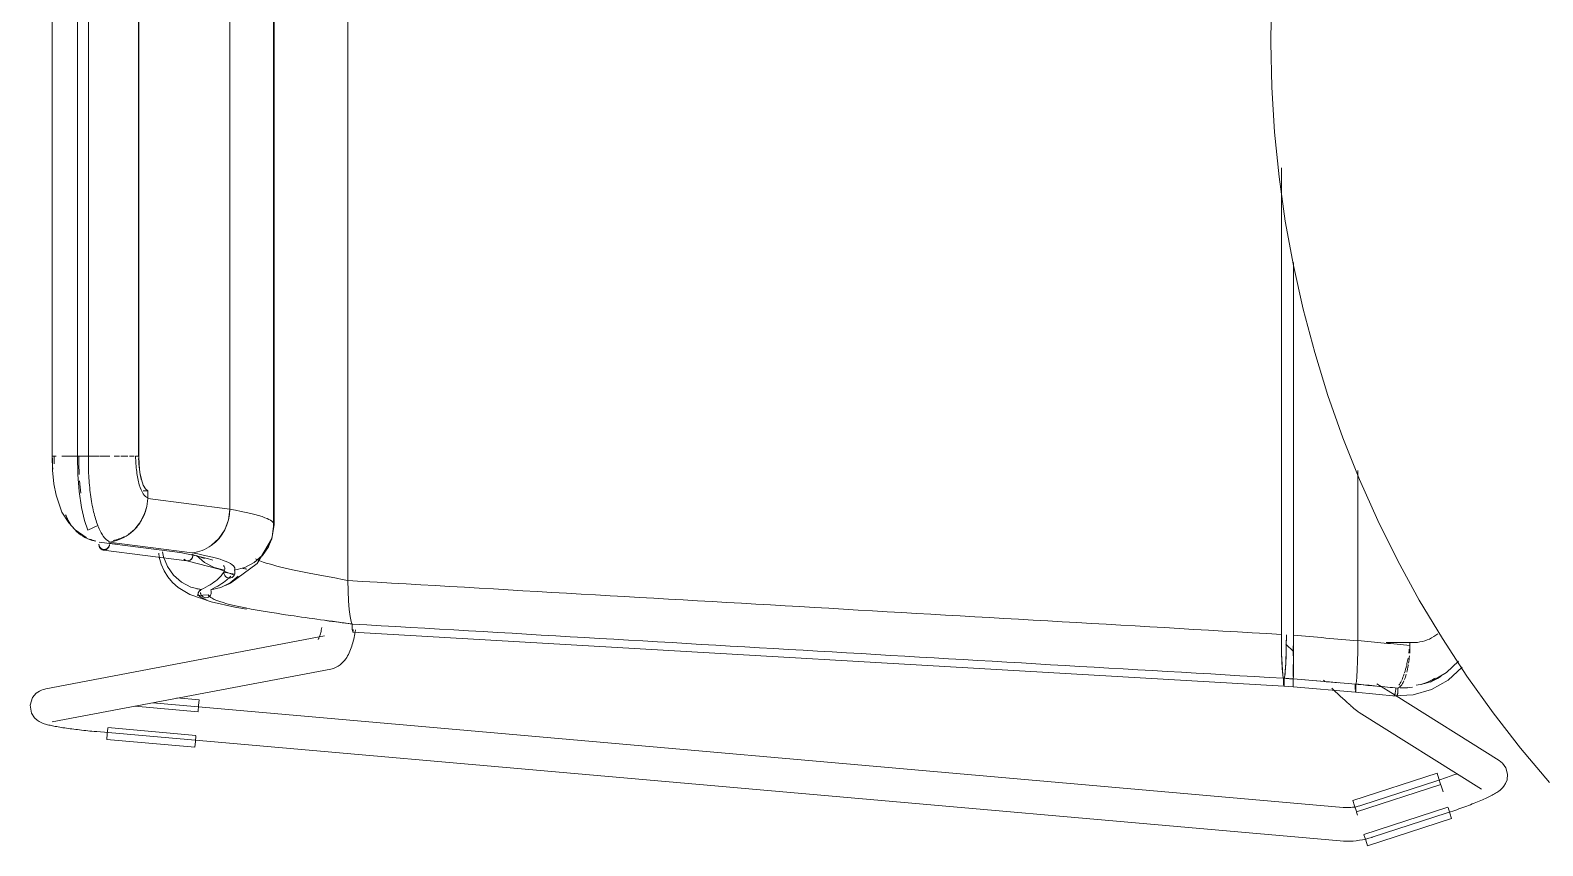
# Model space of a CAD drawing. Header units: millimetres. Extents: x 155927 to 317870, y -36033 to 97293.
# Drawn here: x 226611 to 227150, y 30821 to 31112 of the extents above; entities that cross this region are included whole.
import ezdxf

# ---------------------------------------------------------------- set-up
doc = ezdxf.new("R2010")
doc.units = ezdxf.units.MM
doc.header["$MEASUREMENT"] = 0
doc.layers.add('I-FURN', color=8, linetype='CONTINUOUS', lineweight=9)

msp = doc.modelspace()

# ---------------------------------------------------------------- linework, layer by layer
at = {"layer": 'I-FURN'}
for p, q in [((226724.14, 31299.29), (226724.14, 30915.89)), ((226724.14, 30915.89), (226724.14, 31299.29)), ((226697.63, 31279.98), (226697.63, 30935.2)), ((226697.63, 30935.2), (226697.63, 31279.98)), ((226682.04, 31273.95), (226682.04, 30941.24)), ((226682.04, 30941.24), (226682.04, 31273.95)), ((226618.67, 31255.02), (226618.67, 30960.17)), ((226627.71, 31255.02), (226627.71, 30960.17)), ((226631.67, 30960.17), (226631.67, 31255.02)), ((226649.51, 31255.02), (226649.51, 30960.17)), ((226649.57, 30960.17), (226649.57, 31255.02)), ((226697.79, 30935.74), (226697.79, 31240.54)), ((227053.27, 31116.23), (227053.17, 31107.59)), ((227053.17, 31107.59), (227053.49, 31091.6)), ((227053.49, 31091.6), (227054.45, 31075.63)), ((227054.45, 31075.63), (227056.05, 31059.71)), ((227056.87, 31062.91), (227056.87, 30896.64)), ((227056.87, 30896.64), (227056.87, 31062.91)), ((227056.05, 31059.71), (227058.28, 31043.87)), ((227058.28, 31043.87), (227061.15, 31028.13)), ((227061.19, 31029.21), (227061.19, 30896.38)), ((227061.19, 30896.38), (227061.19, 31029.21)), ((227061.15, 31028.13), (227064.64, 31012.51)), ((227064.64, 31012.51), (227068.75, 30997.05)), ((227068.75, 30997.05), (227073.48, 30981.77)), ((227073.48, 30981.77), (227078.81, 30966.68)), ((227078.81, 30966.68), (227084.75, 30951.83)), ((226618.67, 30960.17), (226618.84, 30960.17)), ((226618.67, 30960.17), (226618.78, 30955.14)), ((226620.16, 30960.17), (226618.69, 30960.17)), ((226624.77, 30960.17), (226622.19, 30960.17)), ((226624.92, 30960.17), (226627.95, 30960.17)), ((226627.95, 30960.17), (226624.94, 30960.17)), ((226631.56, 30960.17), (226627.71, 30960.17)), ((226627.71, 30960.17), (226627.8, 30953.63)), ((226627.71, 30960.17), (226627.78, 30960.17)), ((226627.78, 30960.17), (226627.97, 30960.17)), ((226627.97, 30960.17), (226628.28, 30960.17)), ((226628.28, 30960.17), (226628.67, 30960.17)), ((226628.67, 30960.17), (226629.12, 30960.17)), ((226629.12, 30960.17), (226629.61, 30960.17)), ((226629.61, 30960.17), (226630.11, 30960.17)), ((226630.11, 30960.17), (226630.59, 30960.17)), ((226630.59, 30960.17), (226631, 30960.17)), ((226631, 30960.17), (226631.33, 30960.17)), ((226631.33, 30960.17), (226631.56, 30960.17)), ((226631.64, 30960.17), (226635.45, 30960.17)), ((226635.45, 30960.17), (226631.64, 30960.17)), ((226639.2, 30960.17), (226635.65, 30960.17)), ((226642.67, 30960.17), (226640.83, 30960.17)), ((226645.66, 30960.17), (226643.19, 30960.17)), ((226647.98, 30960.17), (226646.24, 30960.17)), ((226649.68, 30957.13), (226649.57, 30960.17)), ((226618.78, 30955.14), (226619.29, 30950.31)), ((226627.8, 30953.63), (226628.29, 30947.5)), ((226650, 30954.28), (226649.68, 30957.13)), ((226650.51, 30951.79), (226650, 30954.28)), ((227084.15, 30894.43), (227084.15, 30954.99)), ((227084.15, 30954.99), (227084.15, 30894.43)), ((226619.29, 30950.31), (226620.08, 30946.28)), ((226651.18, 30949.8), (226650.51, 30951.79)), ((226651.16, 30947.81), (226652.83, 30947.81)), ((226651.97, 30948.45), (226651.18, 30949.8)), ((226652.83, 30947.81), (226651.97, 30948.45)), ((226652.76, 30945.1), (226652.83, 30947.81)), ((227084.75, 30951.83), (227091.27, 30937.22)), ((226620.08, 30946.28), (226622.2, 30940.23)), ((226628.29, 30947.5), (226629.13, 30941.88)), ((226682.04, 30941.24), (226652.76, 30945.1)), ((226622.2, 30940.23), (226624.6, 30936.35)), ((226629.13, 30941.88), (226630.23, 30937.19)), ((226630.23, 30937.19), (226631.39, 30933.74)), ((226680.24, 30933.92), (226681.56, 30937.47)), ((226681.56, 30937.47), (226682.04, 30941.24)), ((227091.27, 30937.22), (227098.38, 30922.88)), ((226624.6, 30936.35), (226626.89, 30933.87)), ((226626.89, 30933.87), (226630.79, 30931.2)), ((226631.39, 30933.74), (226634.93, 30935.5)), ((226678.16, 30930.81), (226680.24, 30933.92)), ((226697.79, 30935.74), (226696.99, 30930.7)), ((226697.63, 30935.2), (226697.16, 30931.41)), ((226697.16, 30931.41), (226697.63, 30935.2)), ((226630.79, 30931.2), (226630.98, 30931.1)), ((226635.42, 30929.55), (226665.11, 30925.71)), ((226636.98, 30926.71), (226666.75, 30922.86)), ((226638.95, 30929.1), (226641.39, 30928.78)), ((226638.96, 30929.53), (226668.66, 30925.69)), ((226675.42, 30928.32), (226678.16, 30930.81)), ((226696.92, 30930.55), (226691.81, 30921.9)), ((226695.79, 30927.84), (226693.62, 30924.71)), ((226693.63, 30924.7), (226695.8, 30927.84)), ((226696.99, 30930.7), (226695.62, 30927.53)), ((226697.16, 30931.41), (226695.79, 30927.84)), ((226695.8, 30927.84), (226697.16, 30931.41)), ((226656.75, 30925.59), (226656.9, 30924.17)), ((226656.9, 30924.17), (226657.56, 30921.67)), ((226657.56, 30921.67), (226658.59, 30919.3)), ((226658.42, 30924.32), (226658.05, 30926.06)), ((226658.05, 30926.05), (226658.42, 30924.31)), ((226658.42, 30924.31), (226659.82, 30920.8)), ((226659.82, 30920.8), (226661.99, 30917.71)), ((226670.62, 30924.46), (226664.33, 30925.83)), ((226665.69, 30923.39), (226666.08, 30923.1)), ((226666.08, 30923.1), (226666.52, 30922.91)), ((226666.52, 30922.91), (226666.99, 30922.85)), ((226666.67, 30922.87), (226678.29, 30919.91)), ((226666.99, 30922.85), (226667.45, 30922.91)), ((226667.45, 30922.91), (226667.9, 30923.1)), ((226667.9, 30923.1), (226668.28, 30923.4)), ((226668.28, 30923.4), (226668.58, 30923.78)), ((226668.58, 30923.78), (226668.77, 30924.23)), ((226668.77, 30924.23), (226668.85, 30924.72)), ((226668.85, 30924.72), (226668.81, 30925.22)), ((226670.15, 30924.7), (226673.03, 30922.2)), ((226673.06, 30923.7), (226670.62, 30924.46)), ((226673.03, 30922.2), (226676.42, 30920.44)), ((226691.81, 30921.9), (226682.27, 30914.91)), ((226690.75, 30922.2), (226687.36, 30920.45)), ((226687.36, 30920.44), (226690.75, 30922.2)), ((226693.62, 30924.71), (226690.75, 30922.2)), ((226690.75, 30922.2), (226693.63, 30924.7)), ((227098.38, 30922.88), (227106.05, 30908.84)), ((226658.59, 30919.3), (226659.97, 30917.1)), ((226659.97, 30917.1), (226661.65, 30915.12)), ((226661.99, 30917.71), (226664.82, 30915.23)), ((226676.42, 30920.44), (226680.14, 30919.55)), ((226678.29, 30919.91), (226683.61, 30917.74)), ((226679.85, 30918.87), (226683.74, 30918.04)), ((226679.94, 30918.58), (226679.98, 30919.08)), ((226679.97, 30919.08), (226679.94, 30918.58)), ((226680.02, 30918.09), (226679.94, 30918.58)), ((226679.94, 30918.58), (226680.02, 30918.09)), ((226680.14, 30919.55), (226679.97, 30919.08)), ((226679.98, 30919.08), (226680.14, 30919.55)), ((226680.22, 30917.64), (226680.02, 30918.09)), ((226680.02, 30918.09), (226680.22, 30917.64)), ((226680.54, 30917.26), (226680.22, 30917.64)), ((226680.22, 30917.64), (226680.54, 30917.26)), ((226680.94, 30916.97), (226680.54, 30917.26)), ((226680.54, 30917.26), (226680.94, 30916.96)), ((226681.4, 30916.78), (226680.94, 30916.97)), ((226680.94, 30916.96), (226681.4, 30916.77)), ((226681.89, 30916.71), (226681.4, 30916.78)), ((226681.4, 30916.77), (226681.89, 30916.71)), ((226682.38, 30916.78), (226681.89, 30916.71)), ((226681.89, 30916.71), (226682.38, 30916.77)), ((226685.03, 30917.37), (226682.19, 30914.97)), ((226682.19, 30914.96), (226685.03, 30917.37)), ((226682.84, 30916.97), (226682.38, 30916.78)), ((226682.38, 30916.77), (226682.84, 30916.96)), ((226683.24, 30917.26), (226682.84, 30916.97)), ((226682.84, 30916.96), (226683.24, 30917.26)), ((226683.56, 30917.64), (226683.24, 30917.26)), ((226683.24, 30917.26), (226683.56, 30917.64)), ((226683.76, 30918.09), (226683.56, 30917.64)), ((226683.56, 30917.64), (226683.76, 30918.09)), ((226683.64, 30919.55), (226687.36, 30920.44)), ((226683.64, 30919.55), (226683.8, 30919.08)), ((226683.81, 30919.08), (226683.64, 30919.55)), ((226683.84, 30918.58), (226683.76, 30918.09)), ((226683.76, 30918.09), (226683.84, 30918.58)), ((226683.8, 30919.08), (226683.84, 30918.58)), ((226683.84, 30918.58), (226683.81, 30919.08)), ((226724.14, 30915.89), (226724.19, 30912.12)), ((226724.2, 30912.06), (226724.14, 30915.81)), ((226661.65, 30915.12), (226663.61, 30913.39)), ((226663.61, 30913.39), (226667.73, 30910.88)), ((226664.82, 30915.23), (226668.14, 30913.49)), ((226667.73, 30910.88), (226675.35, 30908.21)), ((226668.14, 30913.49), (226671.77, 30912.59)), ((226671.77, 30912.59), (226670.23, 30912.86)), ((226670.84, 30911.68), (226670.52, 30910.52)), ((226670.52, 30910.52), (226674.37, 30910.71)), ((226671.64, 30911.13), (226671.56, 30911.62)), ((226671.56, 30911.62), (226671.63, 30911.13)), ((226671.6, 30912.12), (226671.77, 30912.59)), ((226671.77, 30912.59), (226671.6, 30912.12)), ((226671.63, 30911.13), (226671.83, 30910.67)), ((226671.83, 30910.67), (226671.64, 30911.13)), ((226672.14, 30910.29), (226671.83, 30910.67)), ((226671.83, 30910.67), (226672.14, 30910.28)), ((226672.53, 30909.99), (226672.14, 30910.29)), ((226672.14, 30910.28), (226672.53, 30909.98)), ((226674.82, 30910.25), (226674.42, 30909.96)), ((226674.42, 30909.96), (226674.82, 30910.24)), ((226675.14, 30910.63), (226674.82, 30910.25)), ((226674.82, 30910.24), (226675.14, 30910.62)), ((226675.34, 30911.08), (226675.14, 30910.63)), ((226675.14, 30910.62), (226675.34, 30911.07)), ((226678.87, 30913.33), (226675.25, 30912.54)), ((226675.25, 30912.54), (226678.87, 30913.32)), ((226675.25, 30912.54), (226675.4, 30912.07)), ((226675.41, 30912.06), (226675.25, 30912.54)), ((226675.43, 30911.57), (226675.34, 30911.08)), ((226675.34, 30911.07), (226675.44, 30911.56)), ((226675.4, 30912.07), (226675.43, 30911.57)), ((226675.44, 30911.56), (226675.41, 30912.06)), ((226682.19, 30914.97), (226678.87, 30913.33)), ((226678.87, 30913.32), (226682.19, 30914.96)), ((226682.27, 30914.91), (226680.52, 30914.02)), ((226724.19, 30912.12), (226724.35, 30908.59)), ((226724.35, 30908.59), (226724.2, 30912.06)), ((226672.99, 30909.79), (226672.53, 30909.99)), ((226672.53, 30909.98), (226672.99, 30909.79)), ((226673.47, 30909.72), (226672.99, 30909.79)), ((226672.99, 30909.79), (226673.47, 30909.71)), ((226673.96, 30909.78), (226673.47, 30909.72)), ((226673.47, 30909.71), (226673.96, 30909.77)), ((226674.42, 30909.96), (226673.96, 30909.78)), ((226673.96, 30909.77), (226674.42, 30909.96)), ((226675.35, 30908.21), (226683.87, 30906.32)), ((226683.87, 30906.32), (226687.94, 30905.58)), ((226724.35, 30908.59), (226724.59, 30905.49)), ((226724.59, 30905.48), (226724.35, 30908.54)), ((226724.59, 30905.49), (226724.9, 30902.99)), ((226724.9, 30902.99), (226724.59, 30905.45)), ((227106.05, 30908.84), (227114.27, 30895.12)), ((226724.9, 30902.99), (226725.26, 30901.25)), ((226725.27, 30901.25), (226724.9, 30902.98)), ((226725.26, 30901.25), (226725.67, 30900.34)), ((226725.66, 30900.34), (226725.27, 30901.25)), ((226725.65, 30899.87), (226725.64, 30899.37)), ((226725.64, 30899.37), (226725.65, 30899.87)), ((226725.64, 30899.37), (226725.65, 30898.88)), ((226725.65, 30898.88), (226725.64, 30899.37)), ((226725.67, 30900.34), (226725.65, 30899.87)), ((226725.65, 30899.87), (226725.66, 30900.34)), ((226715.77, 30896.07), (226616.48, 30877.26)), ((226713.54, 30894.85), (226713.56, 30894.88)), ((226713.56, 30894.88), (226713.6, 30894.95)), ((226713.6, 30894.95), (226713.65, 30895.04)), ((226713.65, 30895.04), (226713.72, 30895.19)), ((226713.72, 30895.19), (226713.81, 30895.39)), ((226713.81, 30895.39), (226713.91, 30895.62)), ((226713.91, 30895.62), (226714.01, 30895.89)), ((226714.01, 30895.89), (226714.11, 30896.19)), ((226714.11, 30896.19), (226714.22, 30896.53)), ((226714.22, 30896.53), (226714.33, 30896.89)), ((226714.33, 30896.89), (226714.44, 30897.29)), ((226714.44, 30897.29), (226714.54, 30897.71)), ((226714.54, 30897.71), (226714.65, 30898.15)), ((226714.65, 30898.15), (226714.75, 30898.62)), ((226714.75, 30898.62), (226714.84, 30899.12)), ((226725.65, 30898.88), (226725.67, 30898.43)), ((226725.67, 30898.42), (226725.65, 30898.88)), ((226725.67, 30898.43), (226725.71, 30898.04)), ((226725.71, 30898.04), (226725.67, 30898.42)), ((226725.71, 30898.04), (226725.75, 30897.74)), ((226725.75, 30897.74), (226725.71, 30898.04)), ((226725.85, 30897.48), (226725.91, 30897.54)), ((226725.91, 30897.54), (226725.85, 30897.47)), ((227057.76, 30878.19), (226725.85, 30897.47)), ((226725.87, 30893.61), (226726.04, 30894.24)), ((226725.96, 30897.72), (226726, 30898.01)), ((226726, 30898.01), (226725.96, 30897.72)), ((226726, 30898.01), (226726.04, 30898.39)), ((226726.04, 30898.39), (226726, 30898.01)), ((226726.04, 30894.24), (226726.21, 30894.88)), ((226726.21, 30894.88), (226726.36, 30895.54)), ((226726.36, 30895.54), (226726.5, 30896.21)), ((226726.5, 30896.21), (226726.64, 30896.89)), ((226726.64, 30896.89), (226726.76, 30897.58)), ((226726.76, 30897.58), (226726.88, 30898.28)), ((227056.87, 30896.64), (227056.9, 30892.86)), ((227058.63, 30892.85), (227058.66, 30896.53)), ((227061.19, 30896.38), (227061.18, 30892.59)), ((227061.18, 30892.59), (227061.19, 30896.38)), ((227084.13, 30890.67), (227084.15, 30894.43)), ((227084.15, 30894.31), (227084.13, 30890.67)), ((227114.27, 30895.12), (227123.04, 30881.74)), ((226723.34, 30887.92), (226723.7, 30888.46)), ((226723.7, 30888.46), (226724.02, 30889)), ((226724.02, 30889), (226724.31, 30889.53)), ((226724.31, 30889.53), (226724.58, 30890.08)), ((226724.58, 30890.08), (226724.83, 30890.64)), ((226724.83, 30890.64), (226725.07, 30891.21)), ((226725.07, 30891.21), (226725.29, 30891.8)), ((226725.29, 30891.8), (226725.5, 30892.39)), ((226725.5, 30892.39), (226725.69, 30892.99)), ((226725.69, 30892.99), (226725.87, 30893.61)), ((227056.9, 30892.86), (227056.97, 30889.29)), ((227056.97, 30889.29), (227057.1, 30886.16)), ((227058.43, 30886.18), (227058.55, 30889.3)), ((227058.51, 30893.15), (227061.18, 30890.58)), ((227058.55, 30889.3), (227058.63, 30892.85)), ((227061.07, 30889.03), (227061.06, 30892.59)), ((227061.06, 30892.58), (227061.07, 30889.03)), ((227061.18, 30889.02), (227061.17, 30885.89)), ((227061.17, 30885.89), (227061.18, 30889.02)), ((227061.18, 30892.59), (227061.18, 30889.02)), ((227061.18, 30889.02), (227061.18, 30892.59)), ((227084.13, 30890.58), (227084.05, 30887.14)), ((227084.05, 30887.14), (227084.13, 30890.57)), ((227094.19, 30893.73), (227103.95, 30893.73)), ((227102.7, 30893.78), (227102.7, 30892.74)), ((226618.72, 30865.47), (226718.01, 30884.28)), ((226718.01, 30884.28), (226718.99, 30884.54)), ((226718.99, 30884.54), (226719.89, 30884.91)), ((226719.89, 30884.91), (226720.68, 30885.34)), ((226720.68, 30885.34), (226721.37, 30885.83)), ((226721.37, 30885.83), (226721.96, 30886.34)), ((226721.96, 30886.34), (226722.48, 30886.86)), ((226722.48, 30886.86), (226722.94, 30887.39)), ((226722.94, 30887.39), (226723.34, 30887.92)), ((227057.1, 30886.16), (227057.26, 30883.66)), ((227057.26, 30883.66), (227057.45, 30881.91)), ((227058.07, 30881.93), (227058.26, 30883.68)), ((227058.26, 30883.68), (227058.43, 30886.18)), ((227061.09, 30883.41), (227061.07, 30885.91)), ((227061.07, 30885.9), (227061.09, 30883.4)), ((227061.1, 30881.66), (227061.09, 30883.41)), ((227061.09, 30883.4), (227061.1, 30881.65)), ((227061.16, 30883.38), (227061.14, 30881.64)), ((227061.14, 30881.64), (227061.16, 30883.38)), ((227061.17, 30885.89), (227061.16, 30883.39)), ((227061.16, 30883.38), (227061.17, 30885.89)), ((227083.79, 30881.56), (227083.94, 30884.04)), ((227083.94, 30884), (227083.79, 30881.56)), ((227083.94, 30884.04), (227084.05, 30887.14)), ((227084.05, 30887.07), (227083.94, 30884.04)), ((227115.78, 30883.02), (227120, 30887.05)), ((227116.36, 30880.33), (227121.36, 30884.94)), ((227057.45, 30881.91), (227057.66, 30881.02)), ((227057.66, 30881.02), (227057.65, 30880.55)), ((227057.65, 30880.55), (227057.65, 30880.06)), ((227057.65, 30880.06), (227057.66, 30879.57)), ((227057.66, 30879.57), (227057.67, 30879.12)), ((227057.67, 30879.12), (227057.69, 30878.73)), ((227057.69, 30878.73), (227057.71, 30878.44)), ((227057.71, 30878.44), (227057.74, 30878.25)), ((227057.74, 30878.25), (227057.76, 30878.19)), ((227057.76, 30878.19), (227057.79, 30878.26)), ((227057.76, 30878.18), (227061.12, 30877.92)), ((227057.79, 30878.26), (227057.82, 30878.45)), ((227057.82, 30878.45), (227057.84, 30878.74)), ((227057.84, 30878.74), (227057.86, 30879.12)), ((227057.86, 30881.03), (227058.07, 30881.93)), ((227057.87, 30880.56), (227057.86, 30881.03)), ((227057.86, 30879.12), (227057.87, 30879.57)), ((227057.87, 30880.06), (227057.87, 30880.56)), ((227057.87, 30879.57), (227057.87, 30880.06)), ((227061.11, 30880.29), (227061.11, 30880.76)), ((227061.11, 30880.76), (227061.11, 30880.29)), ((227061.11, 30879.79), (227061.11, 30880.29)), ((227061.11, 30880.29), (227061.11, 30879.79)), ((227061.11, 30879.3), (227061.11, 30879.79)), ((227061.11, 30879.79), (227061.11, 30879.3)), ((227061.12, 30878.85), (227061.11, 30879.3)), ((227061.11, 30879.3), (227061.12, 30878.85)), ((227061.12, 30878.47), (227061.12, 30878.85)), ((227061.12, 30878.85), (227061.12, 30878.46)), ((227061.12, 30878.17), (227061.12, 30878.47)), ((227061.12, 30878.46), (227061.12, 30878.17)), ((227061.13, 30878.17), (227061.12, 30877.98)), ((227061.12, 30877.98), (227061.12, 30878.17)), ((227061.12, 30878.17), (227061.12, 30877.98)), ((227061.12, 30877.98), (227061.13, 30878.17)), ((227061.12, 30877.98), (227061.12, 30877.92)), ((227061.12, 30877.92), (227061.12, 30877.98)), ((227061.12, 30877.98), (227061.12, 30877.91)), ((227061.12, 30877.91), (227061.12, 30877.98)), ((227083.32, 30876.09), (227061.12, 30877.91)), ((227061.14, 30881.64), (227061.13, 30880.75)), ((227061.13, 30880.75), (227061.14, 30881.64)), ((227061.13, 30880.75), (227061.13, 30880.28)), ((227061.13, 30880.28), (227061.13, 30880.75)), ((227061.13, 30880.28), (227061.13, 30879.79)), ((227061.13, 30879.78), (227061.13, 30880.28)), ((227061.13, 30879.79), (227061.13, 30879.3)), ((227061.13, 30879.29), (227061.13, 30879.78)), ((227061.13, 30879.3), (227061.13, 30878.84)), ((227061.13, 30878.84), (227061.13, 30879.29)), ((227061.13, 30878.84), (227061.13, 30878.46)), ((227061.13, 30878.46), (227061.13, 30878.84)), ((227061.13, 30878.46), (227061.13, 30878.17)), ((227061.13, 30878.17), (227061.13, 30878.46)), ((227072.37, 30879.82), (227071.86, 30880.3)), ((227083.23, 30878.92), (227083.22, 30878.45)), ((227083.22, 30878.45), (227083.23, 30878.92)), ((227083.22, 30878.45), (227083.22, 30877.95)), ((227083.22, 30877.96), (227083.22, 30878.45)), ((227083.22, 30877.46), (227083.22, 30877.96)), ((227083.22, 30877.95), (227083.22, 30877.46)), ((227083.61, 30879.82), (227083.41, 30878.94)), ((227083.41, 30878.94), (227083.42, 30878.47)), ((227083.42, 30878.93), (227083.61, 30879.83)), ((227083.42, 30878.46), (227083.42, 30878.93)), ((227083.42, 30878.47), (227083.43, 30877.97)), ((227083.43, 30877.97), (227083.42, 30878.46)), ((227083.42, 30877.47), (227083.43, 30877.97)), ((227083.43, 30877.97), (227083.42, 30877.48)), ((227083.61, 30879.83), (227083.79, 30881.56)), ((227083.79, 30881.54), (227083.61, 30879.83)), ((227097.41, 30874.97), (227090.96, 30879)), ((227109.95, 30879.65), (227115.78, 30883.02)), ((227110.35, 30876.95), (227116.36, 30880.33)), ((227123.04, 30881.74), (227132.33, 30868.71)), ((226611.72, 30874.12), (226610.89, 30871.37)), ((226611.72, 30874.12), (226613.05, 30875.7)), ((226613.05, 30875.7), (226614.13, 30876.45)), ((226614.13, 30876.45), (226614.93, 30876.82)), ((226614.93, 30876.82), (226615.55, 30877.04)), ((226615.55, 30877.04), (226616.07, 30877.17)), ((226616.07, 30877.17), (226616.48, 30877.26)), ((227078.94, 30835), (226654.59, 30872.28)), ((226671.07, 30873.33), (226663.17, 30874.02)), ((226671.07, 30873.33), (226670.89, 30871.28)), ((227075.33, 30877), (227074.85, 30877.46)), ((227075.81, 30876.55), (227075.33, 30877)), ((227076.28, 30876.11), (227075.81, 30876.55)), ((227076.74, 30875.68), (227076.28, 30876.11)), ((227077.2, 30875.26), (227076.74, 30875.68)), ((227077.64, 30874.85), (227077.2, 30875.26)), ((227078.08, 30874.44), (227077.64, 30874.85)), ((227078.5, 30874.05), (227078.08, 30874.44)), ((227078.92, 30873.67), (227078.5, 30874.05)), ((227079.32, 30873.3), (227078.92, 30873.67)), ((227079.71, 30872.95), (227079.32, 30873.3)), ((227080.09, 30872.6), (227079.71, 30872.95)), ((227080.45, 30872.27), (227080.09, 30872.6)), ((227080.8, 30871.96), (227080.45, 30872.27)), ((227083.22, 30877.46), (227083.23, 30877.01)), ((227083.24, 30877.01), (227083.22, 30877.46)), ((227083.25, 30876.63), (227083.27, 30876.34)), ((227083.27, 30876.34), (227083.25, 30876.63)), ((227083.27, 30876.34), (227083.3, 30876.15)), ((227083.3, 30876.15), (227083.27, 30876.34)), ((227083.3, 30876.15), (227083.32, 30876.08)), ((227083.32, 30876.09), (227083.3, 30876.15)), ((227083.35, 30876.16), (227083.32, 30876.09)), ((227083.32, 30876.08), (227083.35, 30876.15)), ((227097.81, 30874.66), (227083.32, 30876.08)), ((227083.35, 30876.15), (227083.37, 30876.34)), ((227083.37, 30876.34), (227083.39, 30876.64)), ((227083.39, 30876.64), (227083.37, 30876.35)), ((227083.41, 30877.03), (227083.39, 30876.64)), ((227083.39, 30876.64), (227083.41, 30877.02)), ((227083.42, 30877.48), (227083.41, 30877.03)), ((227083.41, 30877.02), (227083.42, 30877.47)), ((227096.92, 30874.79), (227103.83, 30875.07)), ((227134.55, 30851.7), (227097.78, 30874.73)), ((227103.83, 30875.07), (227110.35, 30876.95)), ((226610.89, 30871.37), (226611.37, 30868.61)), ((226611.37, 30868.61), (226612.41, 30866.96)), ((226612.41, 30866.96), (226613.32, 30866.1)), ((226648.22, 30871.07), (226670.7, 30869.1)), ((226670.89, 30871.28), (226670.71, 30869.22)), ((227081.14, 30871.66), (227080.8, 30871.96)), ((227081.46, 30871.37), (227081.14, 30871.66)), ((227081.77, 30871.1), (227081.46, 30871.37)), ((227082.06, 30870.84), (227081.77, 30871.1)), ((227082.34, 30870.6), (227082.06, 30870.84)), ((227082.61, 30870.37), (227082.34, 30870.6)), ((227082.86, 30870.15), (227082.61, 30870.37)), ((227083.1, 30869.95), (227082.86, 30870.15)), ((227083.33, 30869.76), (227083.1, 30869.95)), ((227083.56, 30869.58), (227083.33, 30869.76)), ((227083.78, 30869.41), (227083.56, 30869.58)), ((227084.01, 30869.23), (227083.78, 30869.41)), ((227084.26, 30869.05), (227084.01, 30869.23)), ((227084.59, 30868.84), (227084.26, 30869.05)), ((227084.59, 30868.84), (227128.17, 30841.53)), ((227132.33, 30868.71), (227142.14, 30856.08)), ((226613.32, 30866.1), (226614.02, 30865.62)), ((226614.02, 30865.62), (226614.59, 30865.32)), ((226614.59, 30865.32), (226615.06, 30865.1)), ((226615.06, 30865.1), (226615.49, 30864.94)), ((226615.49, 30864.94), (226615.89, 30864.79)), ((226615.89, 30864.79), (226616.29, 30864.67)), ((226616.29, 30864.67), (226616.68, 30864.55)), ((226616.68, 30864.55), (226617.09, 30864.45)), ((226617.09, 30864.45), (226617.5, 30864.34)), ((226617.5, 30864.34), (226617.93, 30864.24)), ((226617.93, 30864.24), (226618.37, 30864.14)), ((226618.37, 30864.14), (226618.83, 30864.05)), ((226618.83, 30864.05), (226619.31, 30863.95)), ((226619.31, 30863.95), (226619.8, 30863.86)), ((226619.8, 30863.86), (226620.32, 30863.76)), ((226620.32, 30863.76), (226620.85, 30863.67)), ((226620.85, 30863.67), (226621.4, 30863.58)), ((226621.4, 30863.58), (226621.97, 30863.48)), ((226621.97, 30863.48), (226622.56, 30863.39)), ((226622.56, 30863.39), (226623.16, 30863.3)), ((226623.16, 30863.3), (226623.78, 30863.21)), ((226623.78, 30863.21), (226624.41, 30863.12)), ((226624.41, 30863.12), (226625.06, 30863.03)), ((226625.06, 30863.03), (226625.72, 30862.94)), ((226625.72, 30862.94), (226626.4, 30862.86)), ((226626.4, 30862.86), (226627.09, 30862.77)), ((226627.09, 30862.77), (226627.79, 30862.69)), ((226627.79, 30862.69), (226628.5, 30862.6)), ((226628.5, 30862.6), (226629.21, 30862.52)), ((226629.21, 30862.52), (226629.94, 30862.44)), ((226629.94, 30862.44), (226630.67, 30862.37)), ((226630.67, 30862.37), (226631.41, 30862.29)), ((226631.41, 30862.29), (226632.16, 30862.21)), ((226632.16, 30862.21), (226632.9, 30862.14)), ((226632.9, 30862.14), (226633.66, 30862.07)), ((226633.66, 30862.07), (226634.41, 30862)), ((226634.41, 30862), (226634.57, 30861.99)), ((226634.57, 30861.99), (227077.89, 30823.04)), ((226638.35, 30861.22), (226638.53, 30863.28)), ((226669.95, 30860.65), (226638.54, 30863.41)), ((226638.17, 30859.18), (226638.35, 30861.22)), ((226669.58, 30856.42), (226638.17, 30859.18)), ((226669.76, 30858.46), (226669.58, 30856.42)), ((226669.94, 30860.52), (226669.76, 30858.46)), ((227135.67, 30850.81), (227134.55, 30851.7)), ((227135.67, 30850.81), (227136.89, 30849.07)), ((227142.14, 30856.08), (227152.45, 30843.84)), ((227112.36, 30847.17), (227082.35, 30837.48)), ((227112.36, 30847.17), (227112.99, 30845.22)), ((227115.39, 30845.48), (227114.71, 30845.25)), ((227116.06, 30845.72), (227115.39, 30845.48)), ((227116.73, 30845.95), (227116.06, 30845.72)), ((227117.38, 30846.19), (227116.73, 30845.95)), ((227118.03, 30846.43), (227117.38, 30846.19)), ((227118.67, 30846.66), (227118.03, 30846.43)), ((227119.29, 30846.89), (227118.67, 30846.66)), ((227136.89, 30849.07), (227137.48, 30846.85)), ((227137.48, 30846.85), (227137.31, 30844.87)), ((227083.66, 30833.44), (227113.67, 30843.13)), ((227112.31, 30844.45), (227085.5, 30835.74)), ((227112.64, 30844.56), (227112.31, 30844.45)), ((227113.33, 30844.79), (227112.64, 30844.56)), ((227112.99, 30845.22), (227113.63, 30843.25)), ((227114.02, 30845.02), (227113.33, 30844.79)), ((227114.5, 30840.55), (227113.7, 30843.03)), ((227114.71, 30845.25), (227114.02, 30845.02)), ((227133.23, 30840.03), (227132.84, 30839.79)), ((227133.63, 30840.27), (227133.23, 30840.03)), ((227134.01, 30840.53), (227133.63, 30840.27)), ((227134.4, 30840.8), (227134.01, 30840.53)), ((227134.81, 30841.12), (227134.4, 30840.8)), ((227135.23, 30841.49), (227134.81, 30841.12)), ((227135.7, 30841.95), (227135.23, 30841.49)), ((227136.22, 30842.58), (227135.7, 30841.95)), ((227136.78, 30843.49), (227136.22, 30842.58)), ((227137.31, 30844.87), (227136.78, 30843.49)), ((227078.96, 30834.99), (227078.94, 30835)), ((227079.62, 30834.95), (227078.96, 30834.99)), ((227080.28, 30834.93), (227079.62, 30834.95)), ((227080.94, 30834.94), (227080.28, 30834.93)), ((227081.61, 30834.98), (227080.94, 30834.94)), ((227082.27, 30835.04), (227081.61, 30834.98)), ((227082.92, 30835.13), (227082.27, 30835.04)), ((227082.98, 30835.53), (227082.35, 30837.48)), ((227083.57, 30835.24), (227082.92, 30835.13)), ((227083.62, 30833.56), (227082.98, 30835.53)), ((227084.22, 30835.38), (227083.57, 30835.24)), ((227084.86, 30835.55), (227084.22, 30835.38)), ((227085.5, 30835.74), (227084.86, 30835.55)), ((227116.27, 30835.06), (227086.27, 30825.37)), ((227116.31, 30834.94), (227116.95, 30832.97)), ((227120.85, 30834.69), (227120.14, 30834.43)), ((227121.56, 30834.94), (227120.85, 30834.69)), ((227122.26, 30835.2), (227121.56, 30834.94)), ((227122.95, 30835.45), (227122.26, 30835.2)), ((227123.62, 30835.7), (227122.95, 30835.45)), ((227124.29, 30835.96), (227123.62, 30835.7)), ((227124.94, 30836.21), (227124.29, 30835.96)), ((227125.58, 30836.46), (227124.94, 30836.21)), ((227126.21, 30836.71), (227125.58, 30836.46)), ((227126.82, 30836.96), (227126.21, 30836.71)), ((227127.41, 30837.21), (227126.82, 30836.96)), ((227127.99, 30837.46), (227127.41, 30837.21)), ((227128.56, 30837.7), (227127.99, 30837.46)), ((227129.1, 30837.94), (227128.56, 30837.7)), ((227129.63, 30838.18), (227129.1, 30837.94)), ((227130.14, 30838.41), (227129.63, 30838.18)), ((227130.63, 30838.64), (227130.14, 30838.41)), ((227131.1, 30838.88), (227130.63, 30838.64)), ((227131.56, 30839.1), (227131.1, 30838.88)), ((227132, 30839.33), (227131.56, 30839.1)), ((227132.42, 30839.56), (227132, 30839.33)), ((227132.84, 30839.79), (227132.42, 30839.56)), ((227084.07, 30832.18), (227083.69, 30833.34)), ((227117.58, 30831.02), (227087.57, 30821.33)), ((227089.2, 30824.33), (227116.02, 30833.04)), ((227116.48, 30833.19), (227116.02, 30833.04)), ((227117.22, 30833.43), (227116.48, 30833.19)), ((227116.95, 30832.97), (227117.58, 30831.02)), ((227117.95, 30833.68), (227117.22, 30833.43)), ((227118.69, 30833.93), (227117.95, 30833.68)), ((227119.41, 30834.18), (227118.69, 30833.93)), ((227120.14, 30834.43), (227119.41, 30834.18)), ((227086.94, 30823.28), (227086.3, 30825.25)), ((227086.96, 30823.7), (227088.07, 30823.98)), ((227088.07, 30823.98), (227089.16, 30824.31)), ((227089.16, 30824.31), (227089.2, 30824.33)), ((227077.89, 30823.04), (227079.03, 30822.96)), ((227079.03, 30822.96), (227080.17, 30822.93)), ((227080.17, 30822.93), (227081.31, 30822.95)), ((227081.31, 30822.95), (227082.45, 30823.01)), ((227082.45, 30823.01), (227083.59, 30823.11)), ((227083.59, 30823.11), (227084.72, 30823.26)), ((227084.72, 30823.26), (227085.84, 30823.46)), ((227085.84, 30823.46), (227086.96, 30823.7)), ((227087.57, 30821.33), (227086.94, 30823.28))]:
    msp.add_line(p, q, dxfattribs=at)
for centre, major_axis, ratio, start_param, end_param in [((226622.95, 30960.17), (0, -12.4), 0.287441, 4.712389, 4.932602), ((226634.42, 30960.17), (-15.75, 0), 0.000004, 2.669107, 2.851347), ((226666.97, 30941.37), (0, 15.78), 0.955139, 3.737469, 4.704147), ((226666.97, 30941.37), (0, 15.78), 0.955139, 3.254129, 3.495629), ((226666.97, 30941.37), (0, 15.78), 0.955139, 3.495799, 3.737346), ((226666.98, 30924.81), (0, 1.96), 0.955139, 2.379629, 4.923331)]:
    msp.add_ellipse(centre, major_axis=major_axis, ratio=ratio, start_param=start_param, end_param=end_param, dxfattribs=at)
for points in [[(226618.95, 30955.57), (226618.82, 30957.04), (226618.75, 30958.59), (226618.76, 30960.17)], [(226628.34, 30953.57), (226628.23, 30955.75), (226628.2, 30957.95), (226628.24, 30960.17)], [(226652.75, 30945.34), (226652.19, 30945.47), (226651.09, 30946.42), (226649.69, 30949.74), (226648.73, 30954.54), (226648.47, 30958.27), (226648.44, 30960.17)], [(226649.52, 30959.33), (226649.58, 30956.55), (226649.93, 30954), (226650.46, 30951.79)], [(226628.92, 30947.01), (226628.74, 30948.42), (226628.57, 30949.88), (226628.46, 30951.35)], [(226638.96, 30929.53), (226640.2, 30929.68), (226642.58, 30930.26), (226645.92, 30932.03), (226648.75, 30934.56), (226650.95, 30937.7), (226652.36, 30941.3), (226652.72, 30943.8), (226652.76, 30945.1)], [(226638.97, 30929.74), (226638.24, 30930.09), (226636.83, 30931.4), (226635.57, 30933.87), (226635, 30935.33)], [(226697.63, 30935.2), (226697.73, 30935.38), (226697.79, 30935.56), (226697.79, 30935.74)], [(226634.08, 30930), (226633.4, 30930.16), (226632.73, 30930.36), (226632.07, 30930.61)], [(226644.47, 30931.52), (226643.21, 30930.82), (226641.85, 30930.42), (226640.46, 30930.08)], [(226675.98, 30923.09), (226674.09, 30923.74), (226671.28, 30924.4), (226668.24, 30925.06)], [(226683.64, 30919.55), (226684.19, 30920.57), (226682.22, 30922.62), (226674.16, 30924.67), (226668.66, 30925.69)], [(226680.14, 30919.55), (226680.43, 30920.1), (226680.29, 30920.64), (226679.72, 30921.18)], [(226688.11, 30919.94), (226687.64, 30920), (226687.17, 30920.05), (226686.71, 30920.11)], [(226890.38, 30906.23), (226834.92, 30909.42), (226779.5, 30912.62), (226724.14, 30915.81)], [(227056.87, 30896.64), (227001.34, 30899.84), (226945.81, 30903.03), (226890.38, 30906.23)], [(226725.65, 30900.36), (226722.53, 30900.75), (226719.37, 30901.15), (226716.25, 30901.54)], [(226725.66, 30900.34), (226780.9, 30897.12), (226891.5, 30890.68), (227002.26, 30884.24), (227057.66, 30881.02)], [(227072.68, 30895.35), (227068.85, 30895.69), (227065.02, 30896.03), (227061.19, 30896.38)], [(227084.15, 30894.31), (227080.33, 30894.66), (227076.51, 30895), (227072.68, 30895.35)], [(227102.7, 30892.74), (227099.68, 30892.99), (227093.54, 30893.54), (227087.29, 30894.13), (227084.15, 30894.43)], [(227102.54, 30889.02), (227102.46, 30888.12), (227102.36, 30887.23), (227102.24, 30886.38)], [(227102.29, 30889.9), (227102.35, 30890.37), (227102.41, 30890.84), (227102.46, 30891.32)], [(227102.7, 30892.74), (227102.7, 30891.79), (227102.66, 30890.86), (227102.61, 30889.95)], [(227104.22, 30893.73), (227103.72, 30893.72), (227103.21, 30893.74), (227102.7, 30893.78)], [(227100.79, 30882.95), (227101.04, 30883.76), (227101.27, 30884.63), (227101.49, 30885.55)], [(227061.13, 30880.75), (227060.55, 30880.8), (227059.4, 30880.89), (227058.24, 30880.98), (227057.66, 30881.02)], [(227057.86, 30881.03), (227057.88, 30880.43), (227057.88, 30878.93), (227057.8, 30878.18), (227057.76, 30878.18)], [(227061.11, 30880.76), (227060.57, 30880.8), (227059.49, 30880.89), (227058.4, 30880.98), (227057.86, 30881.03)], [(227061.13, 30880.75), (227064.85, 30880.45), (227072.28, 30879.84), (227079.71, 30879.24), (227083.41, 30878.94)], [(227098.37, 30877.5), (227095.93, 30877.74), (227090.98, 30878.22), (227085.94, 30878.7), (227083.42, 30878.93)], [(227090.31, 30878.22), (227088.03, 30878.45), (227085.73, 30878.67), (227083.42, 30878.9)], [(227100.54, 30880.05), (227100.21, 30879.35), (227099.51, 30878.21), (227098.76, 30877.64), (227098.37, 30877.5)], [(227098.72, 30878.51), (227099.05, 30878.92), (227099.37, 30879.44), (227099.68, 30880.08)], [(227099.2, 30877.54), (227100.1, 30877.56), (227101, 30877.62), (227101.89, 30877.72)], [(227099.8, 30880.33), (227100.09, 30880.96), (227100.37, 30881.71), (227100.63, 30882.53)], [(227103.65, 30877.84), (227102.42, 30877.65), (227101.16, 30877.61), (227099.9, 30877.61)], [(227101.42, 30882.48), (227101.22, 30881.75), (227100.98, 30881.11), (227100.74, 30880.51)], [(227097.07, 30874.85), (227097.11, 30874.89), (227097.21, 30875.01), (227097.34, 30875.31), (227097.45, 30875.69), (227097.55, 30876.15), (227097.61, 30876.64), (227097.65, 30877.14), (227097.64, 30877.45), (227097.64, 30877.6)]]:
    msp.add_open_spline(points, degree=3, dxfattribs=at)
for points, knots in [([(226634.93, 30935.5), (226634.39, 30936.92), (226633.39, 30940.25), (226632.3, 30946.31), (226631.67, 30953.17), (226631.59, 30957.82), (226631.64, 30960.17)], [0.3397465, 0.3397465, 0.3397465, 0.3397465, 0.5, 0.6666667, 0.8333333, 0.9999948, 0.9999948, 0.9999948, 0.9999948]), ([(226623.51, 30939.3), (226623.7, 30938.78), (226624.26, 30937.44), (226625, 30936.18), (226625.53, 30935.45)], [0.260519, 0.260519, 0.260519, 0.260519, 0.3333333, 0.4544474, 0.4544474, 0.4544474, 0.4544474]), ([(226652.21, 30941.56), (226651.88, 30940.33), (226650.46, 30936.81), (226647.99, 30933.5), (226645.84, 30932.37)], [-0.8333333, -0.8333333, -0.8333333, -0.8333333, -0.6666667, -0.3333333, -0.3333333, -0.3333333, -0.3333333]), ([(226697.79, 30935.74), (226697.79, 30936.57), (226695.4, 30938.4), (226687.76, 30940.23), (226682.04, 30941.24)], [0.0892847, 0.0892847, 0.0892847, 0.0892847, 0.5, 1, 1, 1, 1]), ([(226626.16, 30934.66), (226626.95, 30933.72), (226628.77, 30932.04), (226631.58, 30930.44), (226633.5, 30929.98), (226634.23, 30929.82)], [0.5, 0.5, 0.5, 0.5, 0.6666667, 0.8333333, 0.9365189, 0.9365189, 0.9365189, 0.9365189]), ([(226635.38, 30928.68), (226635.37, 30928.54), (226635.39, 30928.31), (226635.46, 30928.02), (226635.55, 30927.76), (226635.74, 30927.44), (226636.03, 30927.12), (226636.38, 30926.88), (226636.73, 30926.75), (226637.04, 30926.7), (226637.32, 30926.7), (226637.58, 30926.73), (226637.83, 30926.8), (226638.09, 30926.92), (226638.4, 30927.11), (226638.72, 30927.43), (226638.96, 30927.83), (226639.07, 30928.18), (226639.12, 30928.44), (226639.14, 30928.61), (226639.14, 30928.68)], [0.1111111, 0.1111111, 0.1111111, 0.1111111, 0.1666667, 0.1944444, 0.2222222, 0.2777778, 0.3333333, 0.3888889, 0.4444444, 0.4791667, 0.5138889, 0.5486111, 0.5833333, 0.6180556, 0.6527778, 0.7222222, 0.7916667, 0.8263889, 0.8611111, 0.8888889, 0.8888889, 0.8888889, 0.8888889]), ([(226639.05, 30928.28), (226639.01, 30928.16), (226638.91, 30927.93), (226638.63, 30927.52), (226638.09, 30927.06), (226637.22, 30926.81), (226636.43, 30927.04), (226635.92, 30927.44), (226635.63, 30927.82), (226635.44, 30928.28), (226635.4, 30928.61), (226635.39, 30928.77)], [-0.8125, -0.8125, -0.8125, -0.8125, -0.765625, -0.71875, -0.625, -0.5, -0.375, -0.3125, -0.25, -0.1875, -0.125, -0.125, -0.125, -0.125]), ([(226724.14, 30915.89), (226718.75, 30916.87), (226707.97, 30918.81), (226696.79, 30921.35), (226692.41, 30922.92), (226691.16, 30923.51)], [0, 0, 0, 0, 0.25, 0.5, 0.6520319, 0.6520319, 0.6520319, 0.6520319]), ([(226671.77, 30912.59), (226674.17, 30913.75), (226677.6, 30915.84), (226679.38, 30917.94), (226679.85, 30918.87)], [0, 0, 0, 0, 0.5, 0.9025383, 0.9025383, 0.9025383, 0.9025383]), ([(226675.25, 30912.54), (226677.66, 30913.71), (226680.32, 30915.33), (226681.99, 30916.96), (226682.38, 30917.42)], [0, 0, 0, 0, 0.5, 0.6963068, 0.6963068, 0.6963068, 0.6963068]), ([(226673.98, 30908.82), (226673.35, 30909.05), (226670.44, 30910.31), (226670.21, 30911.57), (226671.77, 30912.59)], [0.6929173, 0.6929173, 0.6929173, 0.6929173, 0.75, 1, 1, 1, 1]), ([(226725.67, 30900.34), (226718.11, 30901.36), (226702.9, 30903.39), (226684.46, 30906.44), (226676.17, 30908.88), (226674.57, 30910.3), (226674.37, 30910.71)], [0, 0, 0, 0, 0.25, 0.5, 0.75, 0.8499411, 0.8499411, 0.8499411, 0.8499411]), ([(227057.66, 30881.02), (227057.52, 30881.3), (227057.31, 30882.69), (227057.09, 30886.05), (227056.97, 30889.21), (227056.89, 30892.82), (227056.87, 30895.37), (227056.87, 30896.64)], [-1, -1, -1, -1, -0.666667, -0.5, -0.333333, -0.166667, 0, 0, 0, 0]), ([(227058.66, 30896.53), (227058.66, 30894.02), (227058.6, 30890.25), (227058.43, 30886.06), (227058.21, 30882.71), (227058.01, 30881.32), (227057.86, 30881.03)], [-0.996036, -0.996036, -0.996036, -0.996036, -0.6666667, -0.5, -0.3333333, 0, 0, 0, 0]), ([(227112.6, 30896.89), (227111.69, 30896.13), (227108.69, 30894.2), (227105.09, 30893.57), (227102.7, 30893.78)], [0.5, 0.5, 0.5, 0.5, 0.6666667, 1, 1, 1, 1]), ([(227101.56, 30885.83), (227101.58, 30885.96), (227101.75, 30886.73), (227101.92, 30887.52), (227102.04, 30888.21)], [-0.3514306, -0.3514306, -0.3514306, -0.3514306, -0.3333333, -0.2410291, -0.2410291, -0.2410291, -0.2410291]), ([(227102.15, 30885.84), (227102.14, 30885.74), (227101.98, 30884.79), (227101.79, 30883.88), (227101.61, 30883.14)], [0.317913, 0.317913, 0.317913, 0.317913, 0.3333333, 0.4607325, 0.4607325, 0.4607325, 0.4607325]), ([(227057.76, 30878.18), (227057.74, 30878.18), (227057.72, 30878.32), (227057.69, 30878.71), (227057.67, 30879.1), (227057.66, 30879.56), (227057.65, 30880.05), (227057.65, 30880.55), (227057.66, 30880.87), (227057.66, 30881.02)], [-0.498493, -0.498493, -0.498493, -0.498493, -0.375, -0.3125, -0.25, -0.1875, -0.125, -0.0625, 0, 0, 0, 0]), ([(227061.11, 30880.76), (227064.81, 30880.45), (227070.14, 30880.01), (227075.47, 30879.57), (227077.12, 30879.43)], [0, 0, 0, 0, 0.5, 0.7233886, 0.7233886, 0.7233886, 0.7233886]), ([(227113.83, 30881.71), (227112.94, 30881.14), (227110.12, 30879.47), (227107.01, 30878.86), (227104.87, 30878.57)], [0.591443, 0.591443, 0.591443, 0.591443, 0.6666667, 0.8236682, 0.8236682, 0.8236682, 0.8236682]), ([(227106.83, 30878.84), (227107.88, 30879.19), (227109.54, 30879.84), (227111.11, 30880.7), (227111.68, 30881.05)], [0.2517135, 0.2517135, 0.2517135, 0.2517135, 0.3333333, 0.3824546, 0.3824546, 0.3824546, 0.3824546]), ([(227098.37, 30877.5), (227098.39, 30877.36), (227098.42, 30877.07), (227098.44, 30876.65), (227098.43, 30876.28), (227098.4, 30875.98), (227098.37, 30875.71), (227098.32, 30875.46), (227098.26, 30875.24), (227098.19, 30875.04), (227098.09, 30874.85), (227098.01, 30874.74), (227097.96, 30874.71)], [0, 0, 0, 0, 0.0555556, 0.1111111, 0.1666667, 0.1944444, 0.2222222, 0.2777778, 0.3055556, 0.3333333, 0.3888889, 0.4444444, 0.4444444, 0.4444444, 0.4444444])]:
    msp.add_open_spline(points, degree=3, knots=knots, dxfattribs=at)

doc.saveas('drawing.dxf')
